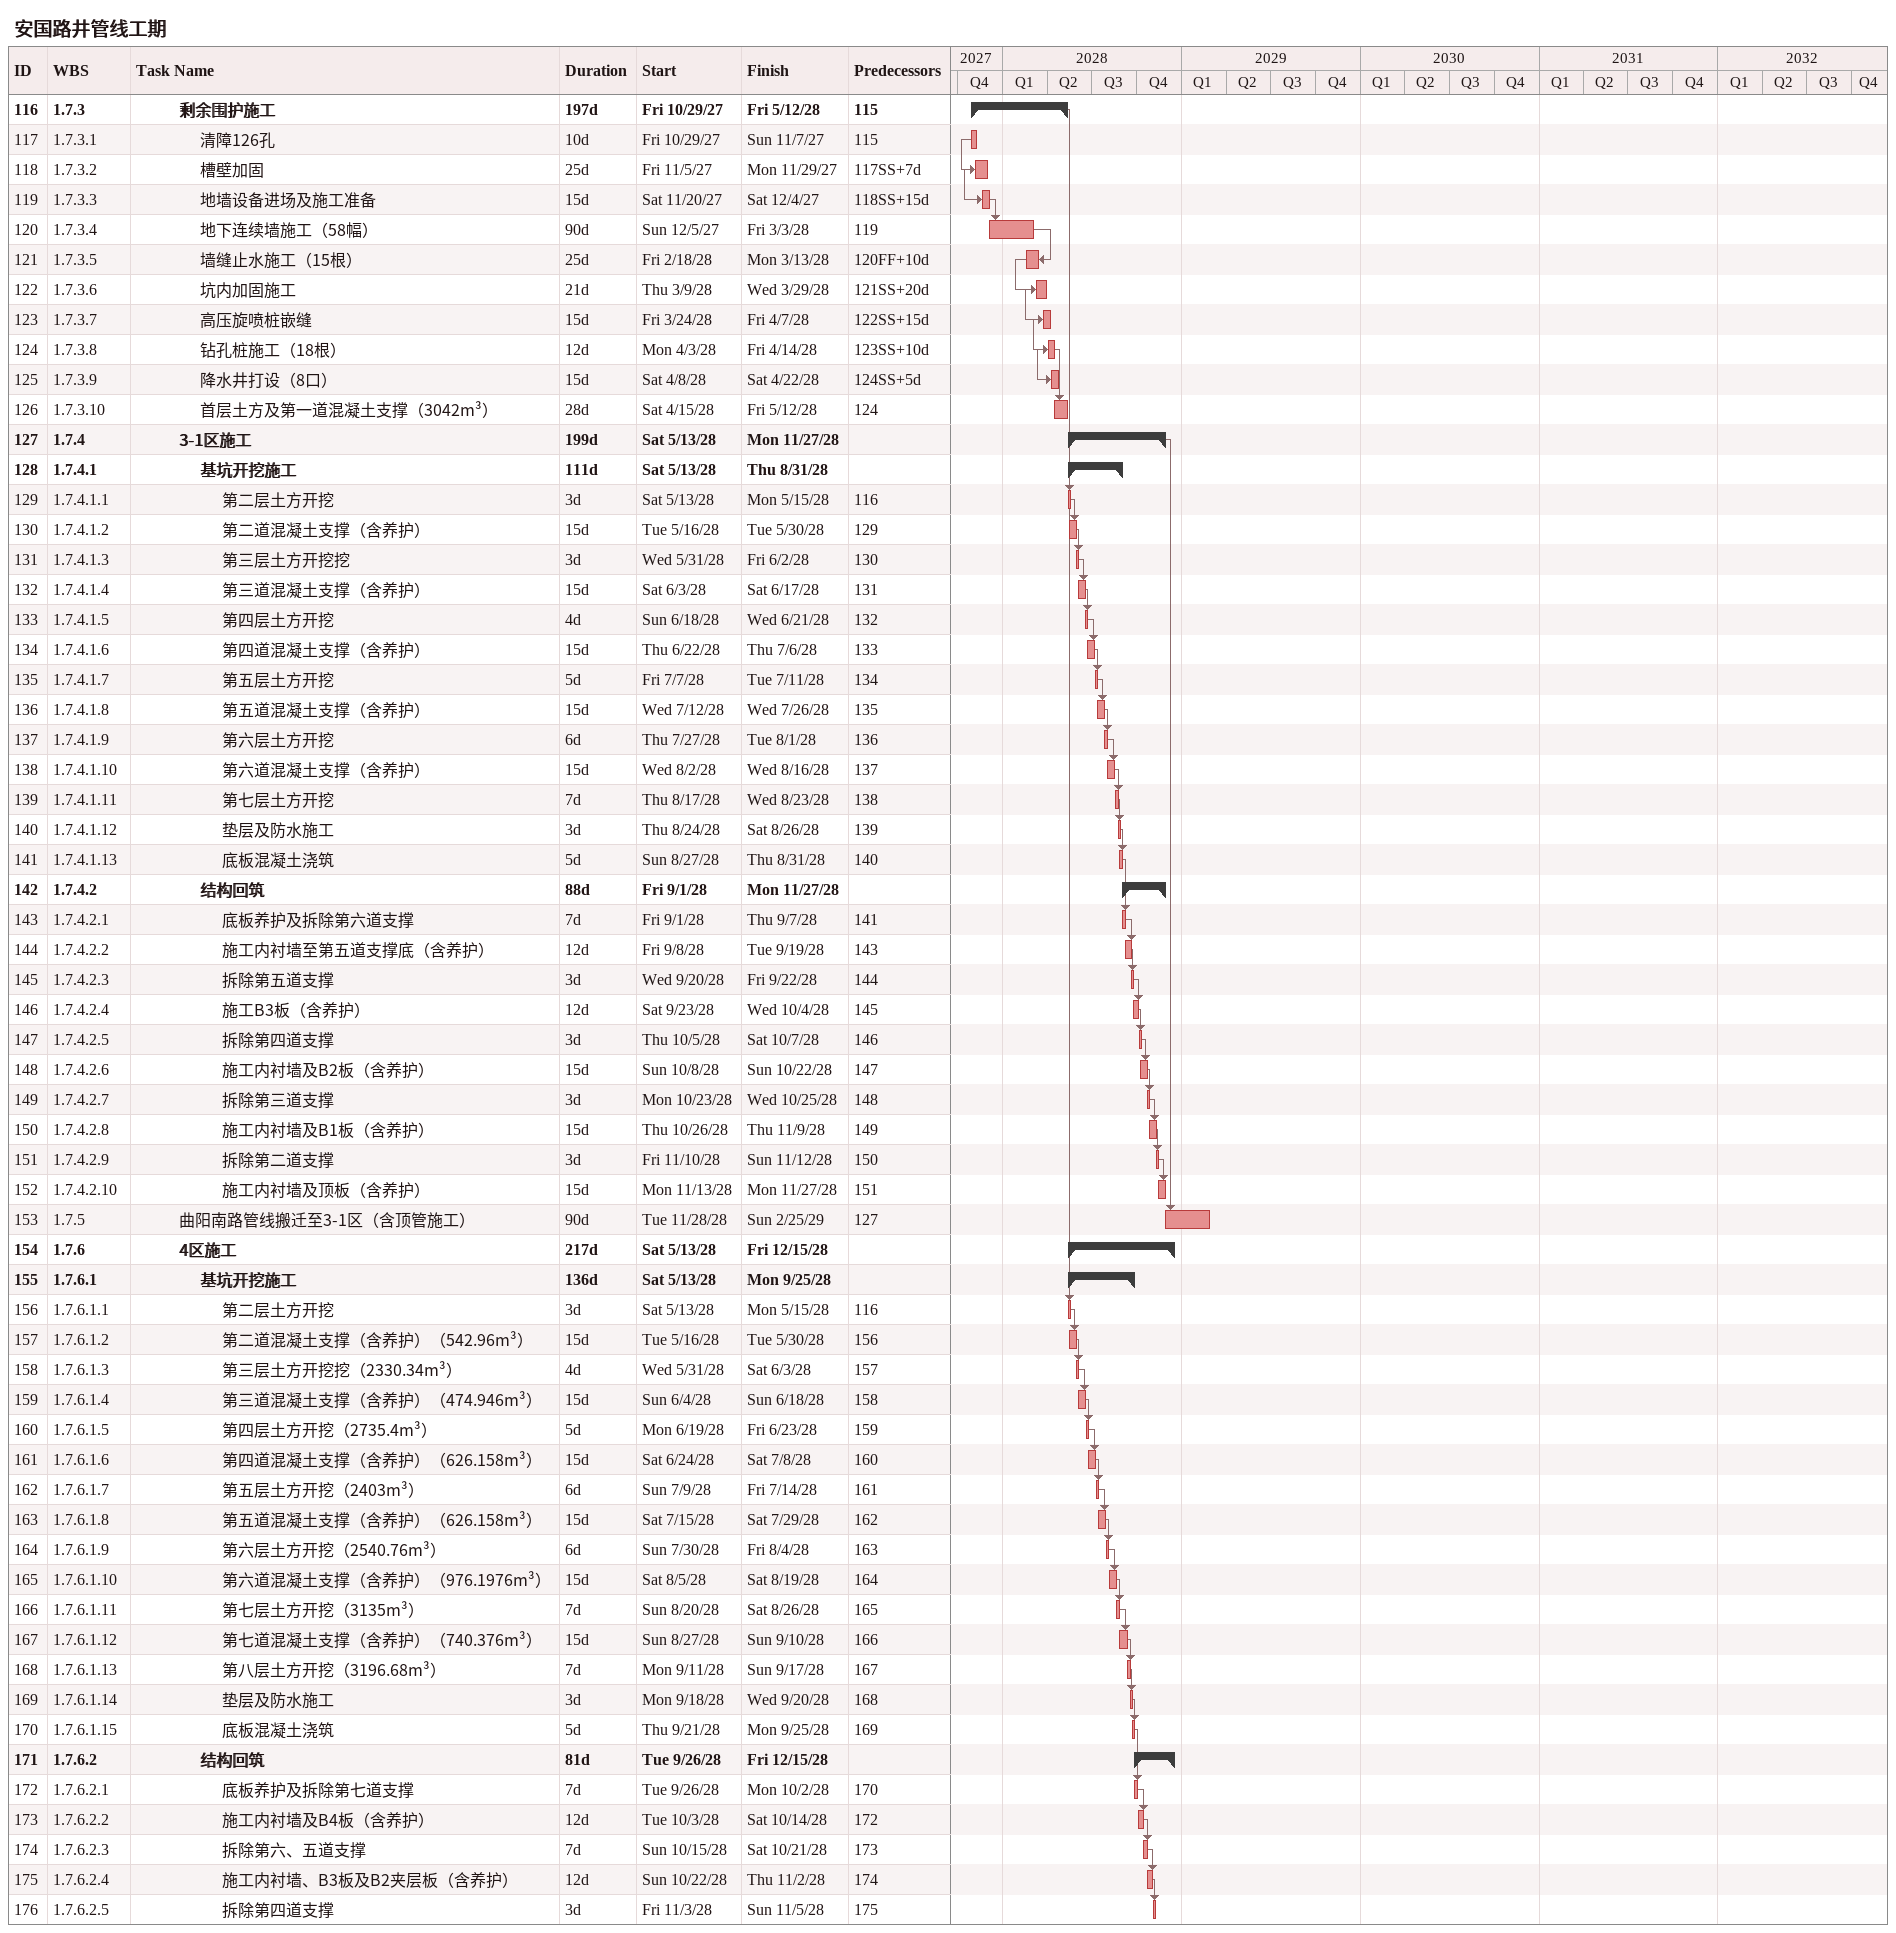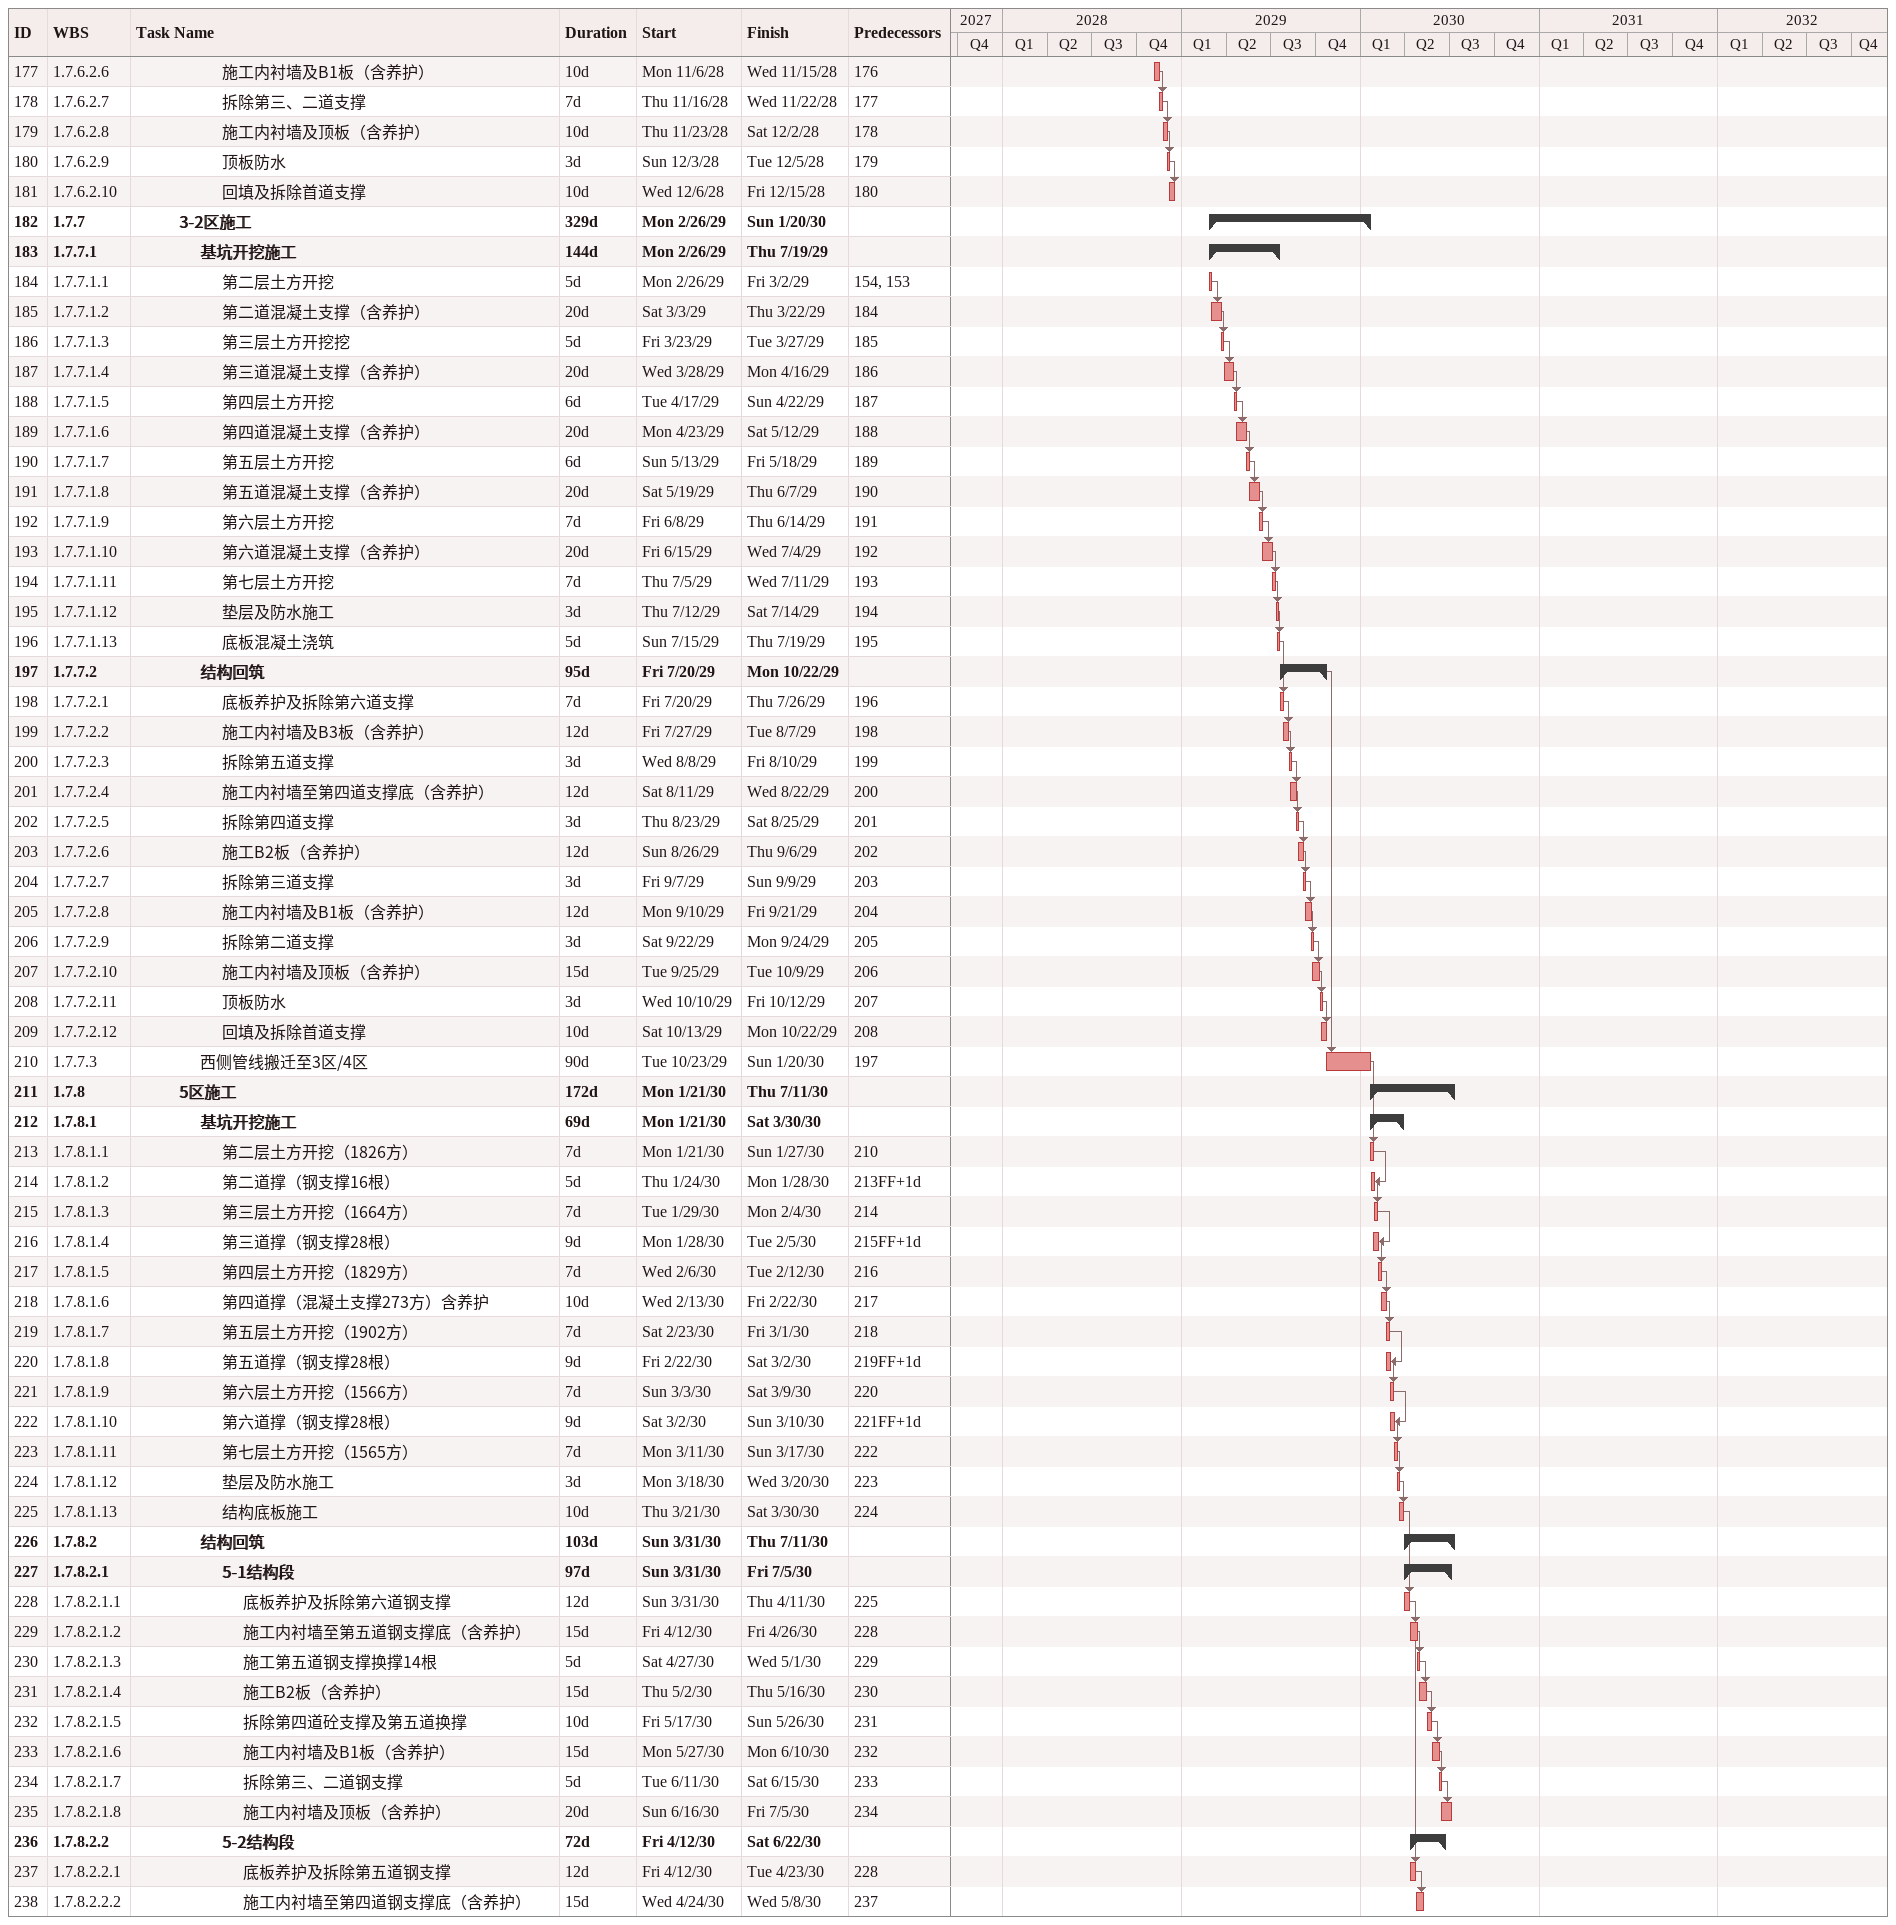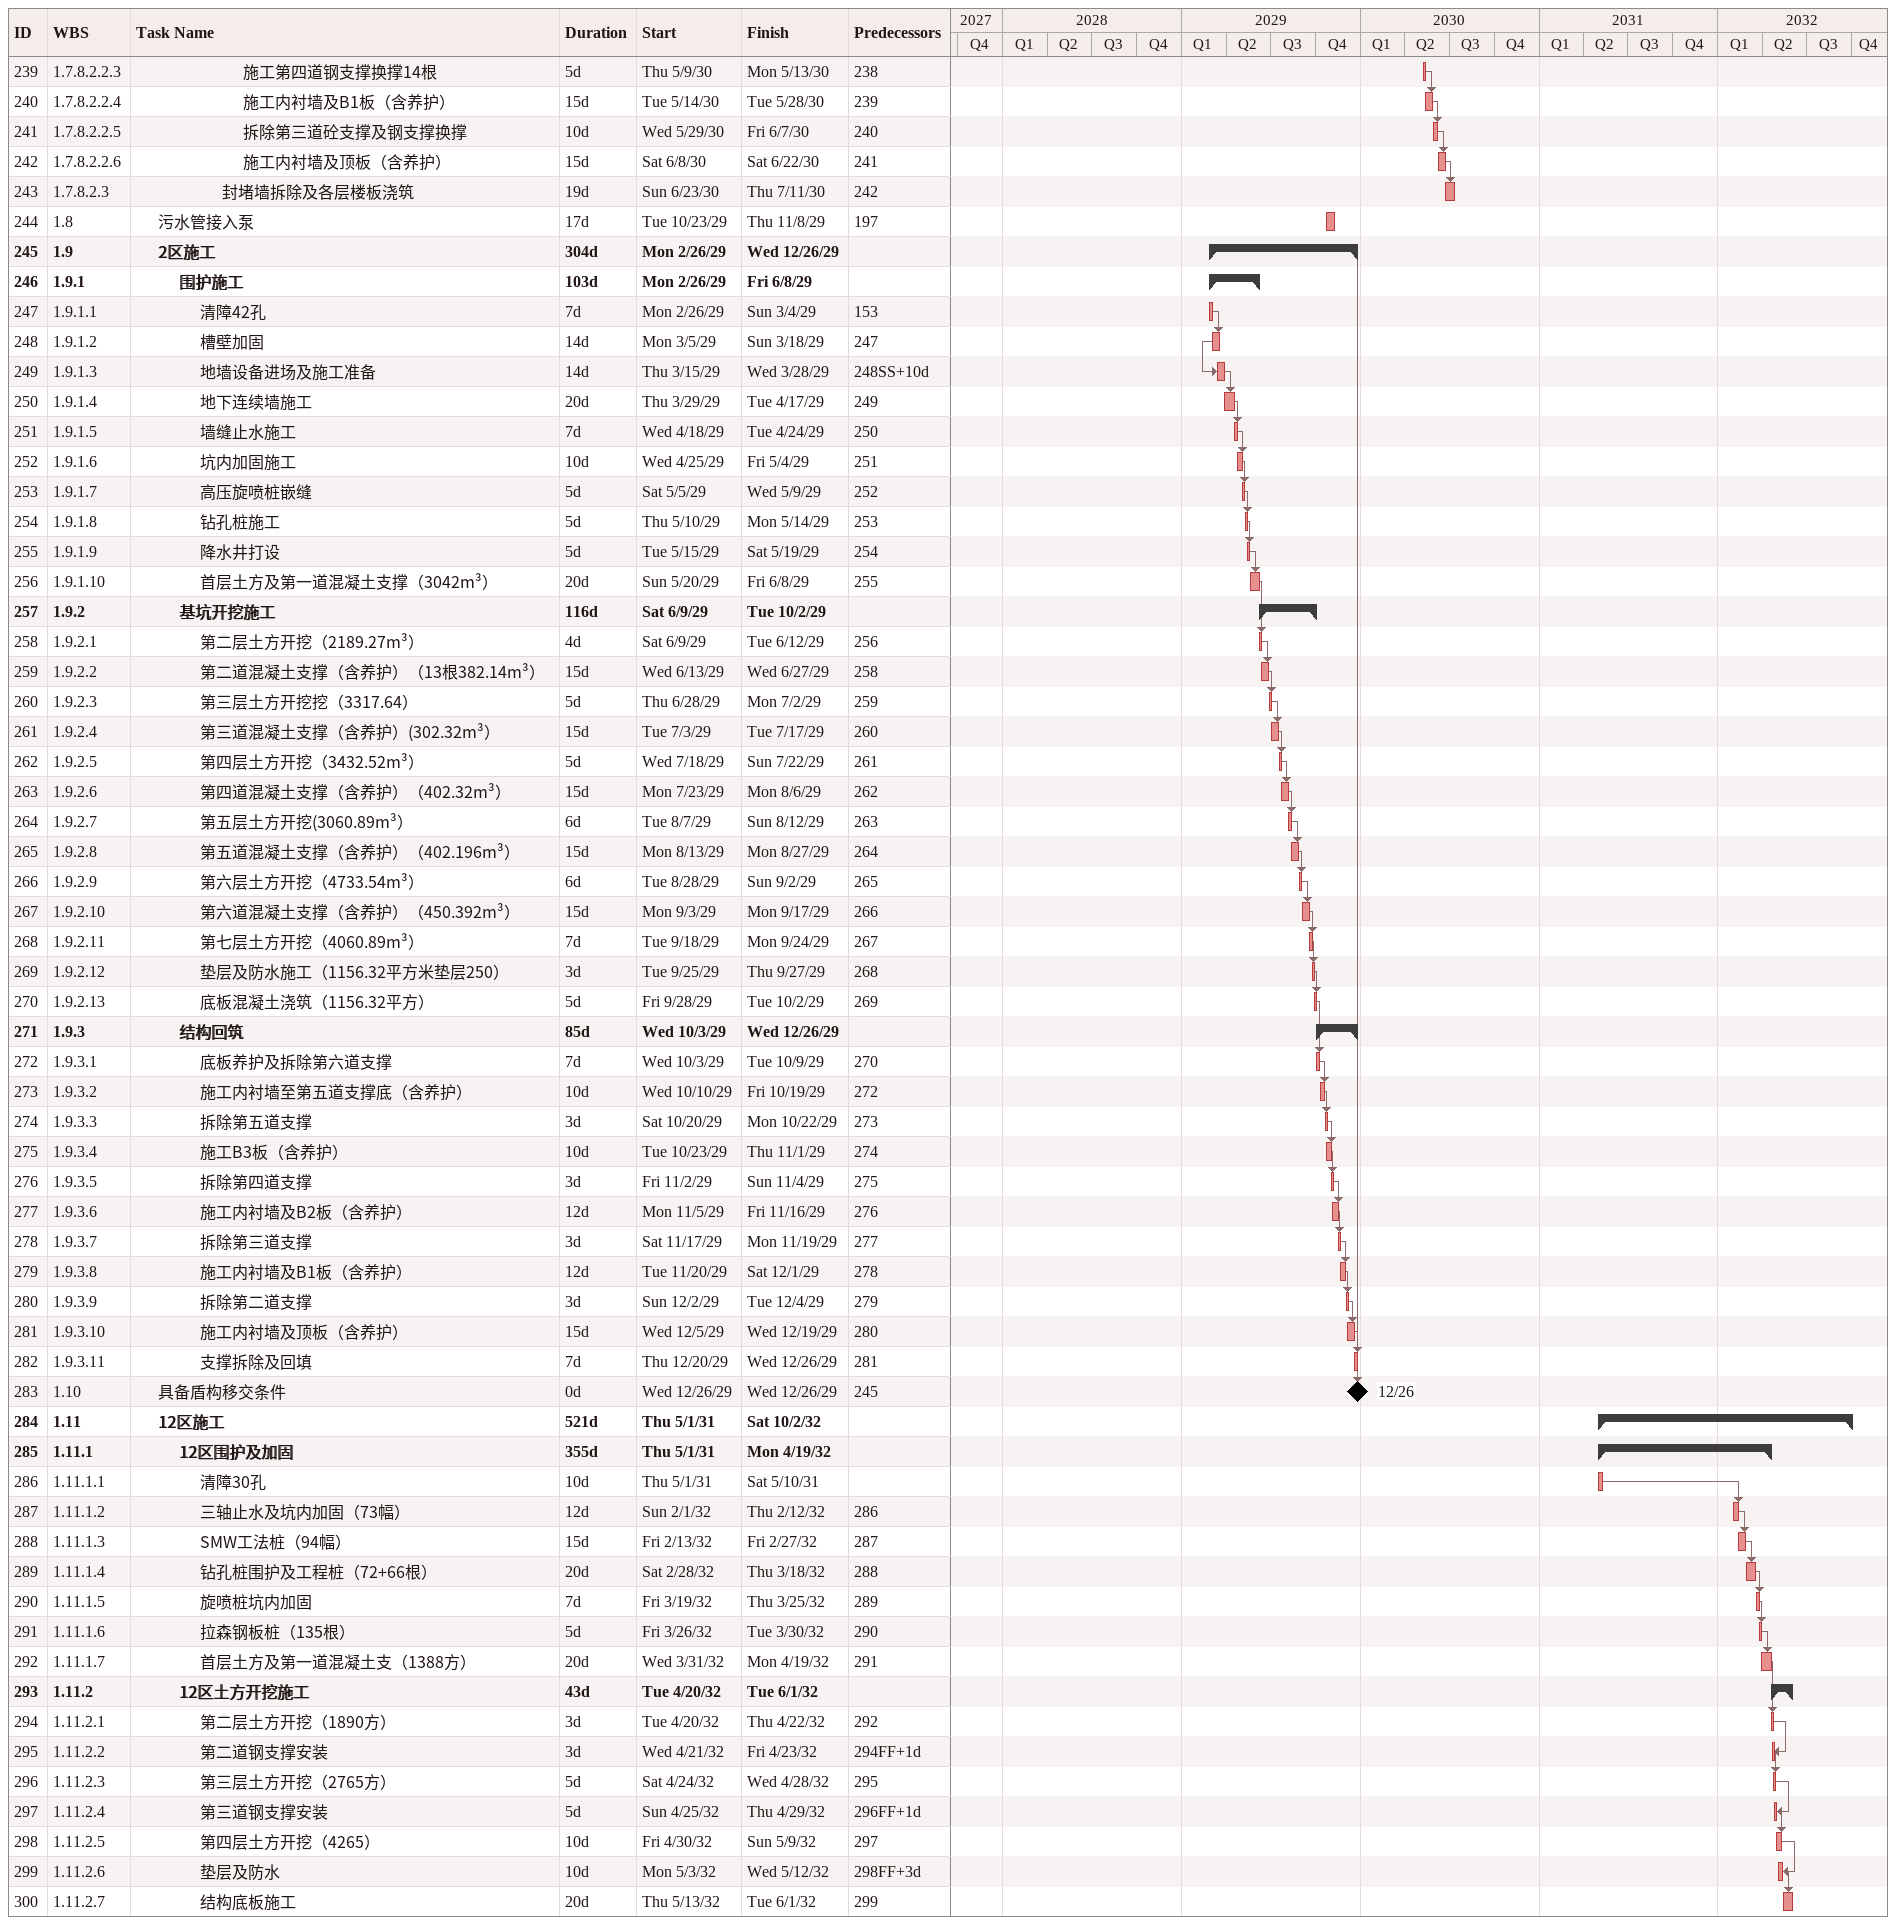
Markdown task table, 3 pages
安国路井管线工期

| ID | WBS | Task | Duration | Start | Finish | Predecessors |
|---|---|---|---|---|---|---|
| 116 | 1.7.3 | **剩余围护施工** | 197d | 2027-10-29 | 2028-05-12 | 115 |
| 117 | 1.7.3.1 | 清障126孔 | 10d | 2027-10-29 | 2027-11-07 | 115 |
| 118 | 1.7.3.2 | 槽壁加固 | 25d | 2027-11-05 | 2027-11-29 | 117SS+7d |
| 119 | 1.7.3.3 | 地墙设备进场及施工准备 | 15d | 2027-11-20 | 2027-12-04 | 118SS+15d |
| 120 | 1.7.3.4 | 地下连续墙施工（58幅） | 90d | 2027-12-05 | 2028-03-03 | 119 |
| 121 | 1.7.3.5 | 墙缝止水施工（15根） | 25d | 2028-02-18 | 2028-03-13 | 120FF+10d |
| 122 | 1.7.3.6 | 坑内加固施工 | 21d | 2028-03-09 | 2028-03-29 | 121SS+20d |
| 123 | 1.7.3.7 | 高压旋喷桩嵌缝 | 15d | 2028-03-24 | 2028-04-07 | 122SS+15d |
| 124 | 1.7.3.8 | 钻孔桩施工（18根） | 12d | 2028-04-03 | 2028-04-14 | 123SS+10d |
| 125 | 1.7.3.9 | 降水井打设（8口） | 15d | 2028-04-08 | 2028-04-22 | 124SS+5d |
| 126 | 1.7.3.10 | 首层土方及第一道混凝土支撑（3042m³） | 28d | 2028-04-15 | 2028-05-12 | 124 |
| 127 | 1.7.4 | **3-1区施工** | 199d | 2028-05-13 | 2028-11-27 |  |
| 128 | 1.7.4.1 | **基坑开挖施工** | 111d | 2028-05-13 | 2028-08-31 |  |
| 129 | 1.7.4.1.1 | 第二层土方开挖 | 3d | 2028-05-13 | 2028-05-15 | 116 |
| 130 | 1.7.4.1.2 | 第二道混凝土支撑（含养护） | 15d | 2028-05-16 | 2028-05-30 | 129 |
| 131 | 1.7.4.1.3 | 第三层土方开挖挖 | 3d | 2028-05-31 | 2028-06-02 | 130 |
| 132 | 1.7.4.1.4 | 第三道混凝土支撑（含养护） | 15d | 2028-06-03 | 2028-06-17 | 131 |
| 133 | 1.7.4.1.5 | 第四层土方开挖 | 4d | 2028-06-18 | 2028-06-21 | 132 |
| 134 | 1.7.4.1.6 | 第四道混凝土支撑（含养护） | 15d | 2028-06-22 | 2028-07-06 | 133 |
| 135 | 1.7.4.1.7 | 第五层土方开挖 | 5d | 2028-07-07 | 2028-07-11 | 134 |
| 136 | 1.7.4.1.8 | 第五道混凝土支撑（含养护） | 15d | 2028-07-12 | 2028-07-26 | 135 |
| 137 | 1.7.4.1.9 | 第六层土方开挖 | 6d | 2028-07-27 | 2028-08-01 | 136 |
| 138 | 1.7.4.1.10 | 第六道混凝土支撑（含养护） | 15d | 2028-08-02 | 2028-08-16 | 137 |
| 139 | 1.7.4.1.11 | 第七层土方开挖 | 7d | 2028-08-17 | 2028-08-23 | 138 |
| 140 | 1.7.4.1.12 | 垫层及防水施工 | 3d | 2028-08-24 | 2028-08-26 | 139 |
| 141 | 1.7.4.1.13 | 底板混凝土浇筑 | 5d | 2028-08-27 | 2028-08-31 | 140 |
| 142 | 1.7.4.2 | **结构回筑** | 88d | 2028-09-01 | 2028-11-27 |  |
| 143 | 1.7.4.2.1 | 底板养护及拆除第六道支撑 | 7d | 2028-09-01 | 2028-09-07 | 141 |
| 144 | 1.7.4.2.2 | 施工内衬墙至第五道支撑底（含养护） | 12d | 2028-09-08 | 2028-09-19 | 143 |
| 145 | 1.7.4.2.3 | 拆除第五道支撑 | 3d | 2028-09-20 | 2028-09-22 | 144 |
| 146 | 1.7.4.2.4 | 施工B3板（含养护） | 12d | 2028-09-23 | 2028-10-04 | 145 |
| 147 | 1.7.4.2.5 | 拆除第四道支撑 | 3d | 2028-10-05 | 2028-10-07 | 146 |
| 148 | 1.7.4.2.6 | 施工内衬墙及B2板（含养护） | 15d | 2028-10-08 | 2028-10-22 | 147 |
| 149 | 1.7.4.2.7 | 拆除第三道支撑 | 3d | 2028-10-23 | 2028-10-25 | 148 |
| 150 | 1.7.4.2.8 | 施工内衬墙及B1板（含养护） | 15d | 2028-10-26 | 2028-11-09 | 149 |
| 151 | 1.7.4.2.9 | 拆除第二道支撑 | 3d | 2028-11-10 | 2028-11-12 | 150 |
| 152 | 1.7.4.2.10 | 施工内衬墙及顶板（含养护） | 15d | 2028-11-13 | 2028-11-27 | 151 |
| 153 | 1.7.5 | 曲阳南路管线搬迁至3-1区（含顶管施工） | 90d | 2028-11-28 | 2029-02-25 | 127 |
| 154 | 1.7.6 | **4区施工** | 217d | 2028-05-13 | 2028-12-15 |  |
| 155 | 1.7.6.1 | **基坑开挖施工** | 136d | 2028-05-13 | 2028-09-25 |  |
| 156 | 1.7.6.1.1 | 第二层土方开挖 | 3d | 2028-05-13 | 2028-05-15 | 116 |
| 157 | 1.7.6.1.2 | 第二道混凝土支撑（含养护）（542.96m³） | 15d | 2028-05-16 | 2028-05-30 | 156 |
| 158 | 1.7.6.1.3 | 第三层土方开挖挖（2330.34m³） | 4d | 2028-05-31 | 2028-06-03 | 157 |
| 159 | 1.7.6.1.4 | 第三道混凝土支撑（含养护）（474.946m³） | 15d | 2028-06-04 | 2028-06-18 | 158 |
| 160 | 1.7.6.1.5 | 第四层土方开挖（2735.4m³） | 5d | 2028-06-19 | 2028-06-23 | 159 |
| 161 | 1.7.6.1.6 | 第四道混凝土支撑（含养护）（626.158m³） | 15d | 2028-06-24 | 2028-07-08 | 160 |
| 162 | 1.7.6.1.7 | 第五层土方开挖（2403m³） | 6d | 2028-07-09 | 2028-07-14 | 161 |
| 163 | 1.7.6.1.8 | 第五道混凝土支撑（含养护）（626.158m³） | 15d | 2028-07-15 | 2028-07-29 | 162 |
| 164 | 1.7.6.1.9 | 第六层土方开挖（2540.76m³） | 6d | 2028-07-30 | 2028-08-04 | 163 |
| 165 | 1.7.6.1.10 | 第六道混凝土支撑（含养护）（976.1976m³） | 15d | 2028-08-05 | 2028-08-19 | 164 |
| 166 | 1.7.6.1.11 | 第七层土方开挖（3135m³） | 7d | 2028-08-20 | 2028-08-26 | 165 |
| 167 | 1.7.6.1.12 | 第七道混凝土支撑（含养护）（740.376m³） | 15d | 2028-08-27 | 2028-09-10 | 166 |
| 168 | 1.7.6.1.13 | 第八层土方开挖（3196.68m³） | 7d | 2028-09-11 | 2028-09-17 | 167 |
| 169 | 1.7.6.1.14 | 垫层及防水施工 | 3d | 2028-09-18 | 2028-09-20 | 168 |
| 170 | 1.7.6.1.15 | 底板混凝土浇筑 | 5d | 2028-09-21 | 2028-09-25 | 169 |
| 171 | 1.7.6.2 | **结构回筑** | 81d | 2028-09-26 | 2028-12-15 |  |
| 172 | 1.7.6.2.1 | 底板养护及拆除第七道支撑 | 7d | 2028-09-26 | 2028-10-02 | 170 |
| 173 | 1.7.6.2.2 | 施工内衬墙及B4板（含养护） | 12d | 2028-10-03 | 2028-10-14 | 172 |
| 174 | 1.7.6.2.3 | 拆除第六、五道支撑 | 7d | 2028-10-15 | 2028-10-21 | 173 |
| 175 | 1.7.6.2.4 | 施工内衬墙、B3板及B2夹层板（含养护） | 12d | 2028-10-22 | 2028-11-02 | 174 |
| 176 | 1.7.6.2.5 | 拆除第四道支撑 | 3d | 2028-11-03 | 2028-11-05 | 175 |
| 177 | 1.7.6.2.6 | 施工内衬墙及B1板（含养护） | 10d | 2028-11-06 | 2028-11-15 | 176 |
| 178 | 1.7.6.2.7 | 拆除第三、二道支撑 | 7d | 2028-11-16 | 2028-11-22 | 177 |
| 179 | 1.7.6.2.8 | 施工内衬墙及顶板（含养护） | 10d | 2028-11-23 | 2028-12-02 | 178 |
| 180 | 1.7.6.2.9 | 顶板防水 | 3d | 2028-12-03 | 2028-12-05 | 179 |
| 181 | 1.7.6.2.10 | 回填及拆除首道支撑 | 10d | 2028-12-06 | 2028-12-15 | 180 |
| 182 | 1.7.7 | **3-2区施工** | 329d | 2029-02-26 | 2030-01-20 |  |
| 183 | 1.7.7.1 | **基坑开挖施工** | 144d | 2029-02-26 | 2029-07-19 |  |
| 184 | 1.7.7.1.1 | 第二层土方开挖 | 5d | 2029-02-26 | 2029-03-02 | 154, 153 |
| 185 | 1.7.7.1.2 | 第二道混凝土支撑（含养护） | 20d | 2029-03-03 | 2029-03-22 | 184 |
| 186 | 1.7.7.1.3 | 第三层土方开挖挖 | 5d | 2029-03-23 | 2029-03-27 | 185 |
| 187 | 1.7.7.1.4 | 第三道混凝土支撑（含养护） | 20d | 2029-03-28 | 2029-04-16 | 186 |
| 188 | 1.7.7.1.5 | 第四层土方开挖 | 6d | 2029-04-17 | 2029-04-22 | 187 |
| 189 | 1.7.7.1.6 | 第四道混凝土支撑（含养护） | 20d | 2029-04-23 | 2029-05-12 | 188 |
| 190 | 1.7.7.1.7 | 第五层土方开挖 | 6d | 2029-05-13 | 2029-05-18 | 189 |
| 191 | 1.7.7.1.8 | 第五道混凝土支撑（含养护） | 20d | 2029-05-19 | 2029-06-07 | 190 |
| 192 | 1.7.7.1.9 | 第六层土方开挖 | 7d | 2029-06-08 | 2029-06-14 | 191 |
| 193 | 1.7.7.1.10 | 第六道混凝土支撑（含养护） | 20d | 2029-06-15 | 2029-07-04 | 192 |
| 194 | 1.7.7.1.11 | 第七层土方开挖 | 7d | 2029-07-05 | 2029-07-11 | 193 |
| 195 | 1.7.7.1.12 | 垫层及防水施工 | 3d | 2029-07-12 | 2029-07-14 | 194 |
| 196 | 1.7.7.1.13 | 底板混凝土浇筑 | 5d | 2029-07-15 | 2029-07-19 | 195 |
| 197 | 1.7.7.2 | **结构回筑** | 95d | 2029-07-20 | 2029-10-22 |  |
| 198 | 1.7.7.2.1 | 底板养护及拆除第六道支撑 | 7d | 2029-07-20 | 2029-07-26 | 196 |
| 199 | 1.7.7.2.2 | 施工内衬墙及B3板（含养护） | 12d | 2029-07-27 | 2029-08-07 | 198 |
| 200 | 1.7.7.2.3 | 拆除第五道支撑 | 3d | 2029-08-08 | 2029-08-10 | 199 |
| 201 | 1.7.7.2.4 | 施工内衬墙至第四道支撑底（含养护） | 12d | 2029-08-11 | 2029-08-22 | 200 |
| 202 | 1.7.7.2.5 | 拆除第四道支撑 | 3d | 2029-08-23 | 2029-08-25 | 201 |
| 203 | 1.7.7.2.6 | 施工B2板（含养护） | 12d | 2029-08-26 | 2029-09-06 | 202 |
| 204 | 1.7.7.2.7 | 拆除第三道支撑 | 3d | 2029-09-07 | 2029-09-09 | 203 |
| 205 | 1.7.7.2.8 | 施工内衬墙及B1板（含养护） | 12d | 2029-09-10 | 2029-09-21 | 204 |
| 206 | 1.7.7.2.9 | 拆除第二道支撑 | 3d | 2029-09-22 | 2029-09-24 | 205 |
| 207 | 1.7.7.2.10 | 施工内衬墙及顶板（含养护） | 15d | 2029-09-25 | 2029-10-09 | 206 |
| 208 | 1.7.7.2.11 | 顶板防水 | 3d | 2029-10-10 | 2029-10-12 | 207 |
| 209 | 1.7.7.2.12 | 回填及拆除首道支撑 | 10d | 2029-10-13 | 2029-10-22 | 208 |
| 210 | 1.7.7.3 | 西侧管线搬迁至3区/4区 | 90d | 2029-10-23 | 2030-01-20 | 197 |
| 211 | 1.7.8 | **5区施工** | 172d | 2030-01-21 | 2030-07-11 |  |
| 212 | 1.7.8.1 | **基坑开挖施工** | 69d | 2030-01-21 | 2030-03-30 |  |
| 213 | 1.7.8.1.1 | 第二层土方开挖（1826方） | 7d | 2030-01-21 | 2030-01-27 | 210 |
| 214 | 1.7.8.1.2 | 第二道撑（钢支撑16根） | 5d | 2030-01-24 | 2030-01-28 | 213FF+1d |
| 215 | 1.7.8.1.3 | 第三层土方开挖（1664方） | 7d | 2030-01-29 | 2030-02-04 | 214 |
| 216 | 1.7.8.1.4 | 第三道撑（钢支撑28根） | 9d | 2030-01-28 | 2030-02-05 | 215FF+1d |
| 217 | 1.7.8.1.5 | 第四层土方开挖（1829方） | 7d | 2030-02-06 | 2030-02-12 | 216 |
| 218 | 1.7.8.1.6 | 第四道撑（混凝土支撑273方）含养护 | 10d | 2030-02-13 | 2030-02-22 | 217 |
| 219 | 1.7.8.1.7 | 第五层土方开挖（1902方） | 7d | 2030-02-23 | 2030-03-01 | 218 |
| 220 | 1.7.8.1.8 | 第五道撑（钢支撑28根） | 9d | 2030-02-22 | 2030-03-02 | 219FF+1d |
| 221 | 1.7.8.1.9 | 第六层土方开挖（1566方） | 7d | 2030-03-03 | 2030-03-09 | 220 |
| 222 | 1.7.8.1.10 | 第六道撑（钢支撑28根） | 9d | 2030-03-02 | 2030-03-10 | 221FF+1d |
| 223 | 1.7.8.1.11 | 第七层土方开挖（1565方） | 7d | 2030-03-11 | 2030-03-17 | 222 |
| 224 | 1.7.8.1.12 | 垫层及防水施工 | 3d | 2030-03-18 | 2030-03-20 | 223 |
| 225 | 1.7.8.1.13 | 结构底板施工 | 10d | 2030-03-21 | 2030-03-30 | 224 |
| 226 | 1.7.8.2 | **结构回筑** | 103d | 2030-03-31 | 2030-07-11 |  |
| 227 | 1.7.8.2.1 | **5-1结构段** | 97d | 2030-03-31 | 2030-07-05 |  |
| 228 | 1.7.8.2.1.1 | 底板养护及拆除第六道钢支撑 | 12d | 2030-03-31 | 2030-04-11 | 225 |
| 229 | 1.7.8.2.1.2 | 施工内衬墙至第五道钢支撑底（含养护） | 15d | 2030-04-12 | 2030-04-26 | 228 |
| 230 | 1.7.8.2.1.3 | 施工第五道钢支撑换撑14根 | 5d | 2030-04-27 | 2030-05-01 | 229 |
| 231 | 1.7.8.2.1.4 | 施工B2板（含养护） | 15d | 2030-05-02 | 2030-05-16 | 230 |
| 232 | 1.7.8.2.1.5 | 拆除第四道砼支撑及第五道换撑 | 10d | 2030-05-17 | 2030-05-26 | 231 |
| 233 | 1.7.8.2.1.6 | 施工内衬墙及B1板（含养护） | 15d | 2030-05-27 | 2030-06-10 | 232 |
| 234 | 1.7.8.2.1.7 | 拆除第三、二道钢支撑 | 5d | 2030-06-11 | 2030-06-15 | 233 |
| 235 | 1.7.8.2.1.8 | 施工内衬墙及顶板（含养护） | 20d | 2030-06-16 | 2030-07-05 | 234 |
| 236 | 1.7.8.2.2 | **5-2结构段** | 72d | 2030-04-12 | 2030-06-22 |  |
| 237 | 1.7.8.2.2.1 | 底板养护及拆除第五道钢支撑 | 12d | 2030-04-12 | 2030-04-23 | 228 |
| 238 | 1.7.8.2.2.2 | 施工内衬墙至第四道钢支撑底（含养护） | 15d | 2030-04-24 | 2030-05-08 | 237 |
| 239 | 1.7.8.2.2.3 | 施工第四道钢支撑换撑14根 | 5d | 2030-05-09 | 2030-05-13 | 238 |
| 240 | 1.7.8.2.2.4 | 施工内衬墙及B1板（含养护） | 15d | 2030-05-14 | 2030-05-28 | 239 |
| 241 | 1.7.8.2.2.5 | 拆除第三道砼支撑及钢支撑换撑 | 10d | 2030-05-29 | 2030-06-07 | 240 |
| 242 | 1.7.8.2.2.6 | 施工内衬墙及顶板（含养护） | 15d | 2030-06-08 | 2030-06-22 | 241 |
| 243 | 1.7.8.2.3 | 封堵墙拆除及各层楼板浇筑 | 19d | 2030-06-23 | 2030-07-11 | 242 |
| 244 | 1.8 | 污水管接入泵 | 17d | 2029-10-23 | 2029-11-08 | 197 |
| 245 | 1.9 | **2区施工** | 304d | 2029-02-26 | 2029-12-26 |  |
| 246 | 1.9.1 | **围护施工** | 103d | 2029-02-26 | 2029-06-08 |  |
| 247 | 1.9.1.1 | 清障42孔 | 7d | 2029-02-26 | 2029-03-04 | 153 |
| 248 | 1.9.1.2 | 槽壁加固 | 14d | 2029-03-05 | 2029-03-18 | 247 |
| 249 | 1.9.1.3 | 地墙设备进场及施工准备 | 14d | 2029-03-15 | 2029-03-28 | 248SS+10d |
| 250 | 1.9.1.4 | 地下连续墙施工 | 20d | 2029-03-29 | 2029-04-17 | 249 |
| 251 | 1.9.1.5 | 墙缝止水施工 | 7d | 2029-04-18 | 2029-04-24 | 250 |
| 252 | 1.9.1.6 | 坑内加固施工 | 10d | 2029-04-25 | 2029-05-04 | 251 |
| 253 | 1.9.1.7 | 高压旋喷桩嵌缝 | 5d | 2029-05-05 | 2029-05-09 | 252 |
| 254 | 1.9.1.8 | 钻孔桩施工 | 5d | 2029-05-10 | 2029-05-14 | 253 |
| 255 | 1.9.1.9 | 降水井打设 | 5d | 2029-05-15 | 2029-05-19 | 254 |
| 256 | 1.9.1.10 | 首层土方及第一道混凝土支撑（3042m³） | 20d | 2029-05-20 | 2029-06-08 | 255 |
| 257 | 1.9.2 | **基坑开挖施工** | 116d | 2029-06-09 | 2029-10-02 |  |
| 258 | 1.9.2.1 | 第二层土方开挖（2189.27m³） | 4d | 2029-06-09 | 2029-06-12 | 256 |
| 259 | 1.9.2.2 | 第二道混凝土支撑（含养护）（13根382.14m³） | 15d | 2029-06-13 | 2029-06-27 | 258 |
| 260 | 1.9.2.3 | 第三层土方开挖挖（3317.64） | 5d | 2029-06-28 | 2029-07-02 | 259 |
| 261 | 1.9.2.4 | 第三道混凝土支撑（含养护）(302.32m³） | 15d | 2029-07-03 | 2029-07-17 | 260 |
| 262 | 1.9.2.5 | 第四层土方开挖（3432.52m³） | 5d | 2029-07-18 | 2029-07-22 | 261 |
| 263 | 1.9.2.6 | 第四道混凝土支撑（含养护）（402.32m³） | 15d | 2029-07-23 | 2029-08-06 | 262 |
| 264 | 1.9.2.7 | 第五层土方开挖(3060.89m³） | 6d | 2029-08-07 | 2029-08-12 | 263 |
| 265 | 1.9.2.8 | 第五道混凝土支撑（含养护）（402.196m³） | 15d | 2029-08-13 | 2029-08-27 | 264 |
| 266 | 1.9.2.9 | 第六层土方开挖（4733.54m³） | 6d | 2029-08-28 | 2029-09-02 | 265 |
| 267 | 1.9.2.10 | 第六道混凝土支撑（含养护）（450.392m³） | 15d | 2029-09-03 | 2029-09-17 | 266 |
| 268 | 1.9.2.11 | 第七层土方开挖（4060.89m³） | 7d | 2029-09-18 | 2029-09-24 | 267 |
| 269 | 1.9.2.12 | 垫层及防水施工（1156.32平方米垫层250） | 3d | 2029-09-25 | 2029-09-27 | 268 |
| 270 | 1.9.2.13 | 底板混凝土浇筑（1156.32平方） | 5d | 2029-09-28 | 2029-10-02 | 269 |
| 271 | 1.9.3 | **结构回筑** | 85d | 2029-10-03 | 2029-12-26 |  |
| 272 | 1.9.3.1 | 底板养护及拆除第六道支撑 | 7d | 2029-10-03 | 2029-10-09 | 270 |
| 273 | 1.9.3.2 | 施工内衬墙至第五道支撑底（含养护） | 10d | 2029-10-10 | 2029-10-19 | 272 |
| 274 | 1.9.3.3 | 拆除第五道支撑 | 3d | 2029-10-20 | 2029-10-22 | 273 |
| 275 | 1.9.3.4 | 施工B3板（含养护） | 10d | 2029-10-23 | 2029-11-01 | 274 |
| 276 | 1.9.3.5 | 拆除第四道支撑 | 3d | 2029-11-02 | 2029-11-04 | 275 |
| 277 | 1.9.3.6 | 施工内衬墙及B2板（含养护） | 12d | 2029-11-05 | 2029-11-16 | 276 |
| 278 | 1.9.3.7 | 拆除第三道支撑 | 3d | 2029-11-17 | 2029-11-19 | 277 |
| 279 | 1.9.3.8 | 施工内衬墙及B1板（含养护） | 12d | 2029-11-20 | 2029-12-01 | 278 |
| 280 | 1.9.3.9 | 拆除第二道支撑 | 3d | 2029-12-02 | 2029-12-04 | 279 |
| 281 | 1.9.3.10 | 施工内衬墙及顶板（含养护） | 15d | 2029-12-05 | 2029-12-19 | 280 |
| 282 | 1.9.3.11 | 支撑拆除及回填 | 7d | 2029-12-20 | 2029-12-26 | 281 |
| 283 | 1.10 | 具备盾构移交条件 | 0d | 2029-12-26 | 2029-12-26 | 245 |
| 284 | 1.11 | **12区施工** | 521d | 2031-05-01 | 2032-10-02 |  |
| 285 | 1.11.1 | **12区围护及加固** | 355d | 2031-05-01 | 2032-04-19 |  |
| 286 | 1.11.1.1 | 清障30孔 | 10d | 2031-05-01 | 2031-05-10 |  |
| 287 | 1.11.1.2 | 三轴止水及坑内加固（73幅） | 12d | 2032-02-01 | 2032-02-12 | 286 |
| 288 | 1.11.1.3 | SMW工法桩（94幅） | 15d | 2032-02-13 | 2032-02-27 | 287 |
| 289 | 1.11.1.4 | 钻孔桩围护及工程桩（72+66根） | 20d | 2032-02-28 | 2032-03-18 | 288 |
| 290 | 1.11.1.5 | 旋喷桩坑内加固 | 7d | 2032-03-19 | 2032-03-25 | 289 |
| 291 | 1.11.1.6 | 拉森钢板桩（135根） | 5d | 2032-03-26 | 2032-03-30 | 290 |
| 292 | 1.11.1.7 | 首层土方及第一道混凝土支（1388方） | 20d | 2032-03-31 | 2032-04-19 | 291 |
| 293 | 1.11.2 | **12区土方开挖施工** | 43d | 2032-04-20 | 2032-06-01 |  |
| 294 | 1.11.2.1 | 第二层土方开挖（1890方） | 3d | 2032-04-20 | 2032-04-22 | 292 |
| 295 | 1.11.2.2 | 第二道钢支撑安装 | 3d | 2032-04-21 | 2032-04-23 | 294FF+1d |
| 296 | 1.11.2.3 | 第三层土方开挖（2765方） | 5d | 2032-04-24 | 2032-04-28 | 295 |
| 297 | 1.11.2.4 | 第三道钢支撑安装 | 5d | 2032-04-25 | 2032-04-29 | 296FF+1d |
| 298 | 1.11.2.5 | 第四层土方开挖（4265） | 10d | 2032-04-30 | 2032-05-09 | 297 |
| 299 | 1.11.2.6 | 垫层及防水 | 10d | 2032-05-03 | 2032-05-12 | 298FF+3d |
| 300 | 1.11.2.7 | 结构底板施工 | 20d | 2032-05-13 | 2032-06-01 | 299 |
